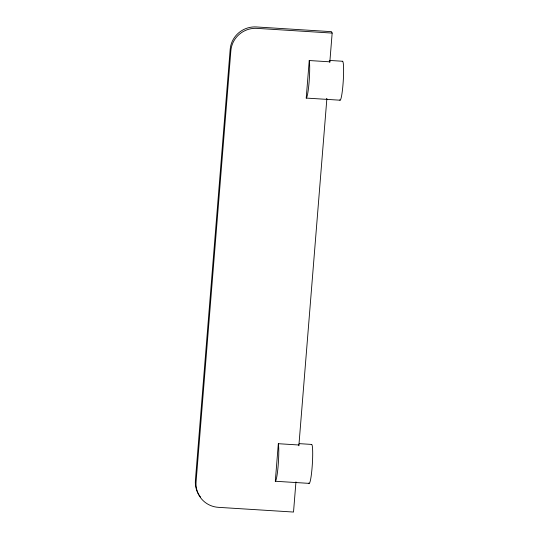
<?xml version="1.0" encoding="UTF-8"?>
<svg xmlns="http://www.w3.org/2000/svg" width="539" height="539" viewBox="0 0 539 539"><rect width="100%" height="100%" fill="white"/><g stroke="black" fill="none" stroke-linecap="round" stroke-linejoin="round"><path stroke-width="0.81" d="M309.137 483.375L275.301 481.253L278.333 443.705L298.929 444.998A19.525 1.954 -86.4 0 0 298.869 444.722M340.055 100.2L306.219 98.078L309.245 60.53L329.841 61.823A19.525 1.954 -86.4 0 0 329.598 60.887M295.951 481.853L293.519 512.05L218.376 507.334A24.403 23.905 -25.7 0 1 196.075 481.859L230.854 50.794A24.403 23.905 -25.7 0 1 257.015 28.365L332.159 33.081L329.794 62.443M298.862 445.78L326.883 98.509M329.241 60.415L342.575 61.251M299.158 443.637L311.657 444.426M332.159 33.081L331.478 31.666L256.335 26.95A24.403 23.905 -25.7 0 0 230.173 49.379L195.394 480.444A24.403 23.905 -25.7 0 0 200.643 497.254M295.898 482.54A19.525 1.954 -86.4 0 1 295.668 482.445M278.333 443.705A19.519 1.954 -86.4 0 1 278.178 465.305A19.519 1.954 -86.4 0 1 275.301 481.253M311.347 444.587A19.519 1.954 -86.4 0 1 312.324 464.396A19.519 1.954 -86.4 0 1 308.854 483.059M326.809 99.385A19.525 1.954 -86.4 0 1 326.371 98.907M309.245 60.53A19.519 1.954 -86.4 0 1 309.09 82.137A19.519 1.954 -86.4 0 1 306.219 98.078M342.258 61.412A19.519 1.954 -86.4 0 1 343.235 81.221A19.519 1.954 -86.4 0 1 339.765 99.883"/></g></svg>
